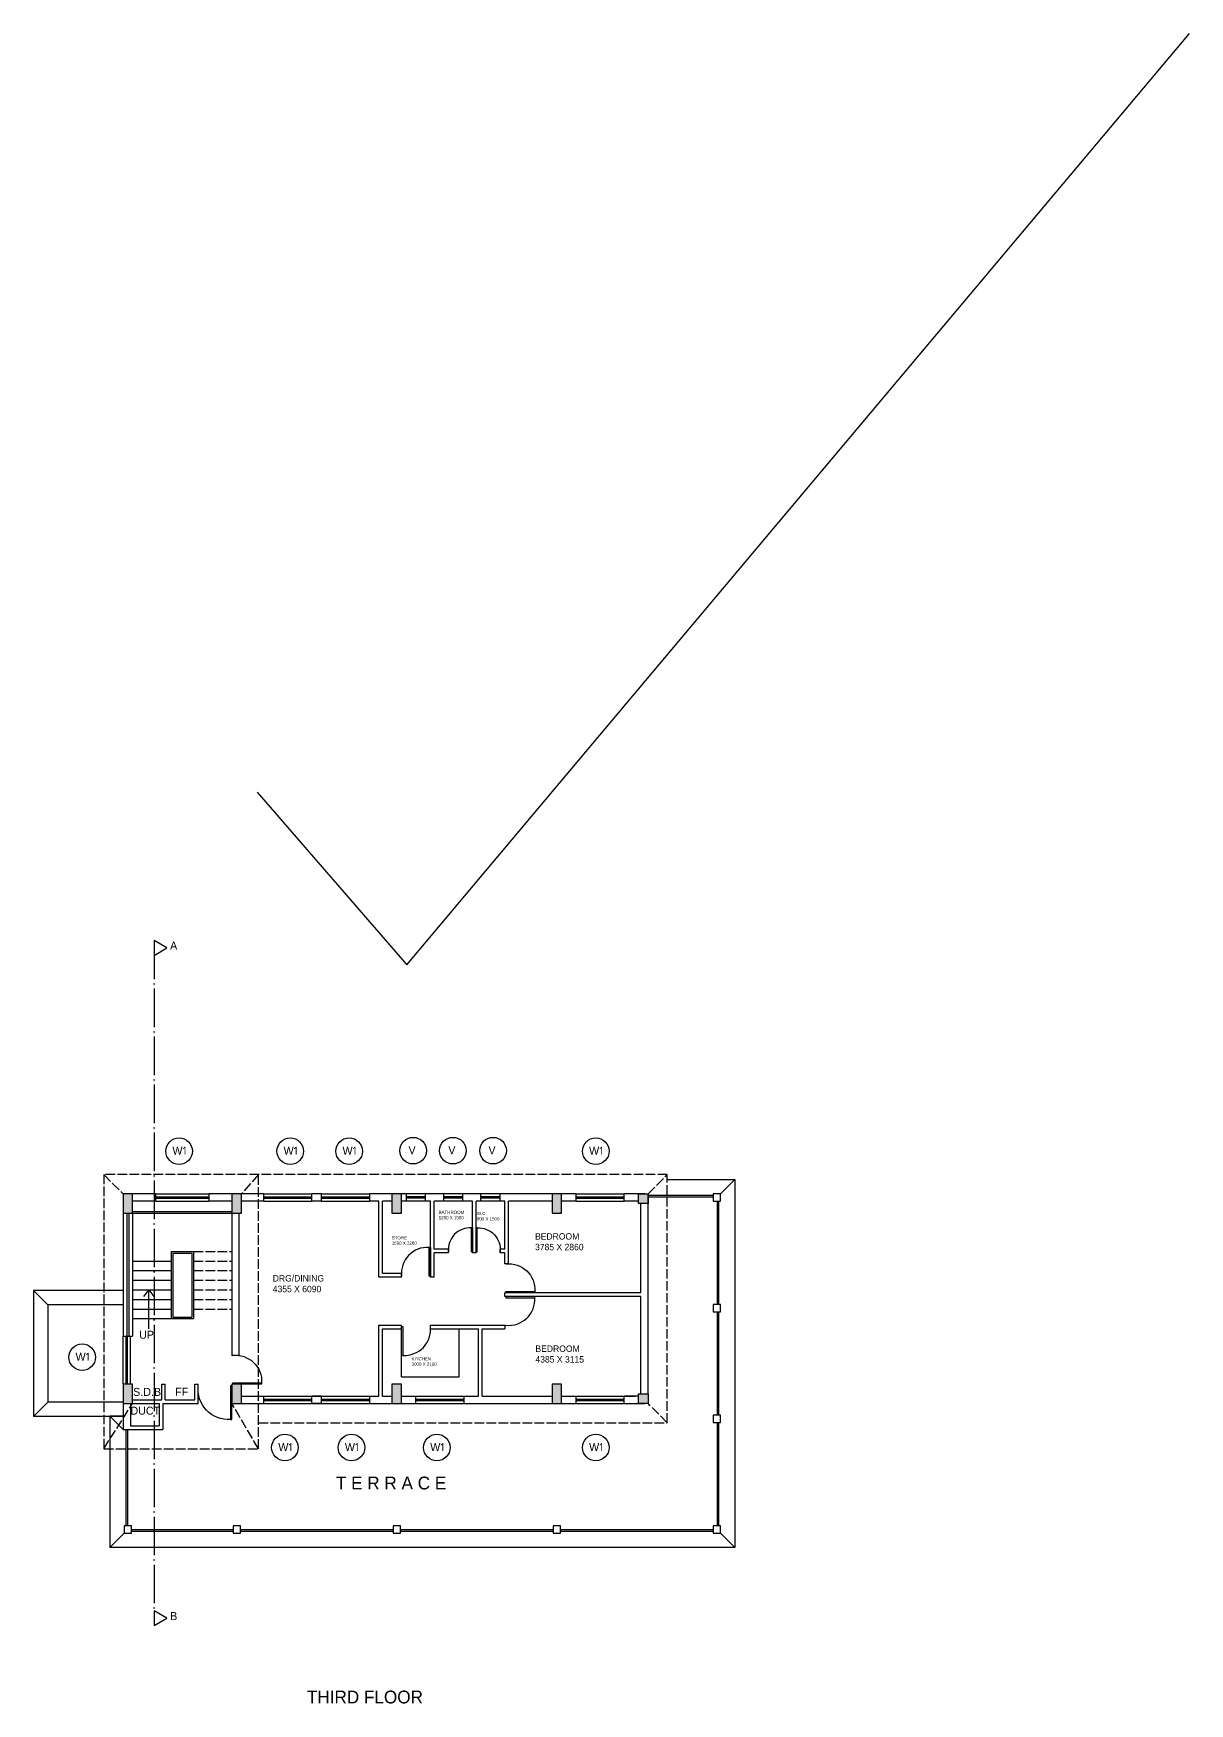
# Model space of a CAD drawing. Header units: millimetres. Extents: x 99749 to 363573, y 5266 to 161474.
# Drawn here: x 327459 to 363573, y 5556 to 57739 of the extents above; entities that cross this region are included whole.
import ezdxf

# ---------------------------------------------------------------- set-up
doc = ezdxf.new("R2010")
doc.units = ezdxf.units.MM
doc.linetypes.add('ACAD_ISO02W100', pattern=[15, 12, -3])
doc.linetypes.add('ACAD_ISO04W100', pattern=[30, 24, -3, 0, -3])
for name, color, linetype in [('COLUMNS', 7, 'Continuous'), ('STAIRS', 7, 'Continuous'), ('WALLS', 7, 'Continuous'), ('WINDOWS', 7, 'Continuous')]:
    doc.layers.add(name, color=color, linetype=linetype)

# ---------------------------------------------------------------- blocks, each defined once
blk = doc.blocks.new('*U46')
at = {"ltscale": 50}
for p, q in [((900, 0), (0, 0)), ((0, 0), (0, -40)), ((900, -40), (900, 0)), ((0, -40), (900, -40))]:
    blk.add_line(p, q, dxfattribs=at)
blk.add_arc((92, -95), 810, 263.5038, 3.8923, dxfattribs=at)
blk = doc.blocks.new('*U47')
at = {"ltscale": 50}
for p, q in [((0, -750), (0, 0)), ((0, 0), (33, 0)), ((33, 0), (33, -750)), ((33, -750), (0, -750))]:
    blk.add_line(p, q, dxfattribs=at)
blk.add_arc((79, -76), 675, 266.1077, 6.4962, dxfattribs=at)
blk = doc.blocks.new('*U48')
at = {"ltscale": 50}
for p, q in [((0, -900), (0, 0)), ((0, 0), (40, 0)), ((40, 0), (40, -900)), ((40, -900), (0, -900))]:
    blk.add_line(p, q, dxfattribs=at)
blk.add_arc((95, -92), 810, 266.1077, 6.4962, dxfattribs=at)
blk = doc.blocks.new('*U49')
at = {"ltscale": 50}
for p, q in [((-40, 0), (-40, 900)), ((-40, 900), (0, 900)), ((0, 900), (0, 0)), ((0, 0), (-40, 0))]:
    blk.add_line(p, q, dxfattribs=at)
blk.add_arc((-95, 92), 810, 86.1077, 186.4962, dxfattribs=at)
blk = doc.blocks.new('*U50')
at = {"ltscale": 50}
for p, q in [((-47, 0), (-47, 1051)), ((-47, 1051), (0, 1051)), ((0, 1051), (0, 0)), ((0, 0), (-47, 0))]:
    blk.add_line(p, q, dxfattribs=at)
blk.add_arc((-111, 107), 947, 86.1077, 186.4962, dxfattribs=at)
blk = doc.blocks.new('*U19')
at = {"layer": 'WALLS', "lineweight": 30, "ltscale": 50}
for p, q in [((0, 0), (0, 230)), ((600, 0), (600, 230))]:
    blk.add_line(p, q, dxfattribs=at)
at = {"layer": 'WALLS', "ltscale": 50}
for p, q in [((0, 230), (600, 230)), ((0, 0), (600, 0))]:
    blk.add_line(p, q, dxfattribs=at)
at = {"layer": 'WINDOWS', "lineweight": 30, "ltscale": 50}
for p, q in [((0, 135), (600, 135)), ((0, 95), (600, 95))]:
    blk.add_line(p, q, dxfattribs=at)

msp = doc.modelspace()

# ---------------------------------------------------------------- hatches: boundary and pattern name
at = {"layer": 'WALLS', "lineweight": 30, "ltscale": 50}
h = msp.add_hatch(color=256, dxfattribs=at)
h.paths.add_polyline_path([(330558.7, 21483.3), (330258.7, 21483.3), (330258.7, 20883.3), (330558.7, 20883.3)])
h.paths.add_polyline_path([(333958.7, 21483.3), (333658.7, 21483.3), (333658.7, 20883.3), (333958.7, 20883.3)])
h.paths.add_polyline_path([(338958.7, 21483.3), (338658.7, 21483.3), (338658.7, 20883.3), (338958.7, 20883.3)])
h.paths.add_polyline_path([(343958.7, 21483.3), (343658.7, 21483.3), (343658.7, 20883.3), (343958.7, 20883.3)])
h.paths.add_polyline_path([(343958.7, 15533.3), (343658.7, 15533.3), (343658.7, 14933.3), (343958.7, 14933.3)])
h.paths.add_polyline_path([(338958.7, 15533.3), (338658.7, 15533.3), (338658.7, 14933.3), (338958.7, 14933.3)])
h.paths.add_polyline_path([(333958.7, 15533.3), (333658.7, 15533.3), (333658.7, 14933.3), (333958.7, 14933.3)])
h.paths.add_polyline_path([(330558.7, 15533.3), (330258.7, 15533.3), (330258.7, 14933.3), (330558.7, 14933.3)])
h.paths.add_polyline_path([(346658.7, 21183.3), (346358.7, 21183.3), (346358.7, 21483.3), (346658.7, 21483.3)])
h.paths.add_polyline_path([(346658.7, 14933.3), (346358.7, 14933.3), (346358.7, 15233.3), (346658.7, 15233.3)])

# ---------------------------------------------------------------- linework, layer by layer
at = {"linetype": 'ACAD_ISO04W100', "ltscale": 50}
msp.add_line((331227, 29395), (331227, 7991.9), dxfattribs=at)
at = {"linetype": 'ACAD_ISO02W100', "ltscale": 25}
for p, q in [((347258.7, 22083.3), (329658.7, 22083.3)), ((329658.7, 22083.3), (329658.7, 13518.3)), ((329658.7, 22083.3), (330258.7, 21483.3)), ((334488.7, 22083.3), (333958.7, 21483.3)), ((334488.7, 13518.3), (334488.7, 22083.3)), ((346658.7, 21483.3), (347258.7, 22083.3)), ((347258.7, 14333.3), (347258.7, 22083.3)), ((329658.7, 13518.3), (330558.7, 14933.3)), ((334488.7, 13518.3), (333658.7, 14933.3)), ((347258.7, 14333.3), (346658.7, 14933.3)), ((334488.7, 14333.3), (347258.7, 14333.3)), ((329658.7, 13518.3), (334488.7, 13518.3))]:
    msp.add_line(p, q, dxfattribs=at)
at = {"linetype": 'Continuous', "ltscale": 25}
for p, q in [((347258.7, 21933.3), (349373.7, 21933.3)), ((349373.7, 21933.3), (349373.7, 10433.3)), ((329843.7, 14533.3), (329843.7, 10433.3)), ((330258.7, 14533.3), (329843.7, 14533.3)), ((329843.7, 14533.3), (330258.7, 14118.3)), ((329843.7, 10433.3), (330293.7, 10883.3)), ((349373.7, 10433.3), (348923.7, 10883.3)), ((349373.7, 10433.3), (329843.7, 10433.3))]:
    msp.add_line(p, q, dxfattribs=at)
at = {"ltscale": 50}
for p, q in [((348923.7, 21483.3), (349373.7, 21933.3)), ((348693.7, 21433.3), (346658.7, 21433.3)), ((348693.7, 21383.3), (346658.7, 21383.3)), ((348823.7, 18026.3), (348823.7, 21253.3)), ((348873.7, 18026.3), (348873.7, 21253.3)), ((330258.7, 18463.3), (327458.7, 18463.3)), ((327458.7, 18463.3), (327458.7, 14525.8)), ((327458.7, 18463.3), (327908.7, 18013.3)), ((331058.9, 18483.3), (330901.4, 18275.9)), ((331058.9, 17265.9), (331058.9, 18483.3)), ((331058.9, 18483.3), (331216.3, 18275.9)), ((330258.7, 18013.3), (327908.7, 18013.3)), ((327908.7, 18013.3), (327908.7, 14975.8)), ((348823.7, 14569.3), (348823.7, 17796.3)), ((348873.7, 14569.3), (348873.7, 17796.3)), ((338958.7, 15763.3), (338958.7, 17263.3)), ((340758.7, 15763.3), (340758.7, 17263.3)), ((338958.7, 15763.3), (340758.7, 15763.3)), ((327458.7, 14525.8), (327908.7, 14975.8)), ((330258.7, 14975.8), (327908.7, 14975.8)), ((330258.7, 14525.8), (327458.7, 14525.8)), ((330343.7, 14118.3), (330343.7, 11113.3)), ((330393.7, 14118.3), (330393.7, 11113.3)), ((348823.7, 11113.3), (348823.7, 14339.3)), ((348873.7, 11113.3), (348873.7, 14339.3)), ((333693.7, 10983.3), (330523.7, 10983.3)), ((338693.7, 10983.3), (333923.7, 10983.3)), ((343693.7, 10983.3), (338923.7, 10983.3)), ((348693.7, 10983.3), (343923.7, 10983.3)), ((333693.7, 10933.3), (330523.7, 10933.3)), ((338693.7, 10933.3), (333923.7, 10933.3)), ((343693.7, 10933.3), (338923.7, 10933.3)), ((348693.7, 10933.3), (343923.7, 10933.3))]:
    msp.add_line(p, q, dxfattribs=at)
for points in [[(331627.3, 29163.9), (331227, 29395), (331227, 28932.7)], [(331627.3, 8223), (331227, 8454.1), (331227, 7991.9)]]:
    msp.add_lwpolyline(points, close=True, dxfattribs=at)
for centre in [(332008.8, 22815.6), (335481.6, 22815.6), (337321.6, 22815.6), (339319.2, 22831.9), (340562.3, 22831.9), (341816.7, 22831.9), (345024, 22815.6), (328983, 16379.1), (335316.2, 13556.2), (337394.4, 13556.2), (340061.6, 13556.2), (345024, 13556.2)]:
    msp.add_circle(centre, 415.4, dxfattribs=at)
at = {"layer": 'COLUMNS', "lineweight": 30, "ltscale": 50}
for p, q in [((348923.7, 21483.3), (348693.7, 21483.3)), ((348693.7, 21483.3), (348693.7, 21253.3)), ((348923.7, 21253.3), (348923.7, 21483.3)), ((348923.7, 21253.3), (348923.7, 21483.3)), ((348693.7, 21253.3), (348923.7, 21253.3)), ((348693.7, 21253.3), (348923.7, 21253.3)), ((348923.7, 18026.3), (348693.7, 18026.3)), ((348693.7, 18026.3), (348693.7, 17796.3)), ((348693.7, 17796.3), (348923.7, 17796.3)), ((348693.7, 17796.3), (348923.7, 17796.3)), ((348923.7, 17796.3), (348923.7, 18026.3)), ((348923.7, 17796.3), (348923.7, 18026.3)), ((348923.7, 14569.3), (348693.7, 14569.3)), ((348693.7, 14569.3), (348693.7, 14339.3)), ((348693.7, 14339.3), (348923.7, 14339.3)), ((348693.7, 14339.3), (348923.7, 14339.3)), ((348923.7, 14339.3), (348923.7, 14569.3)), ((348923.7, 14339.3), (348923.7, 14569.3)), ((330523.7, 11113.3), (330293.7, 11113.3)), ((330293.7, 11113.3), (330293.7, 10883.3)), ((330523.7, 10883.3), (330523.7, 11113.3)), ((330523.7, 10883.3), (330523.7, 11113.3)), ((333923.7, 11113.3), (333693.7, 11113.3)), ((333693.7, 11113.3), (333693.7, 10883.3)), ((333923.7, 10883.3), (333923.7, 11113.3)), ((333923.7, 10883.3), (333923.7, 11113.3)), ((338923.7, 11113.3), (338693.7, 11113.3)), ((338693.7, 11113.3), (338693.7, 10883.3)), ((338923.7, 10883.3), (338923.7, 11113.3)), ((338923.7, 10883.3), (338923.7, 11113.3)), ((343923.7, 11113.3), (343693.7, 11113.3)), ((343693.7, 11113.3), (343693.7, 10883.3)), ((343923.7, 10883.3), (343923.7, 11113.3)), ((343923.7, 10883.3), (343923.7, 11113.3)), ((348923.7, 11113.3), (348693.7, 11113.3)), ((348693.7, 11113.3), (348693.7, 10883.3)), ((348923.7, 10883.3), (348923.7, 11113.3)), ((348923.7, 10883.3), (348923.7, 11113.3)), ((330293.7, 10883.3), (330523.7, 10883.3)), ((330293.7, 10883.3), (330523.7, 10883.3)), ((333693.7, 10883.3), (333923.7, 10883.3)), ((333693.7, 10883.3), (333923.7, 10883.3)), ((338693.7, 10883.3), (338923.7, 10883.3)), ((338693.7, 10883.3), (338923.7, 10883.3)), ((343693.7, 10883.3), (343923.7, 10883.3)), ((343693.7, 10883.3), (343923.7, 10883.3)), ((348693.7, 10883.3), (348923.7, 10883.3)), ((348693.7, 10883.3), (348923.7, 10883.3))]:
    msp.add_line(p, q, dxfattribs=at)
for points in [[(330558.7, 21483.3), (330258.7, 21483.3), (330258.7, 20883.3), (330558.7, 20883.3)], [(333958.7, 21483.3), (333658.7, 21483.3), (333658.7, 20883.3), (333958.7, 20883.3)], [(338958.7, 21483.3), (338658.7, 21483.3), (338658.7, 20883.3), (338958.7, 20883.3)], [(343958.7, 21483.3), (343658.7, 21483.3), (343658.7, 20883.3), (343958.7, 20883.3)], [(330558.7, 15533.3), (330258.7, 15533.3), (330258.7, 14933.3), (330558.7, 14933.3)], [(333958.7, 15533.3), (333658.7, 15533.3), (333658.7, 14933.3), (333958.7, 14933.3)], [(338958.7, 15533.3), (338658.7, 15533.3), (338658.7, 14933.3), (338958.7, 14933.3)], [(343958.7, 15533.3), (343658.7, 15533.3), (343658.7, 14933.3), (343958.7, 14933.3)]]:
    msp.add_lwpolyline(points, close=True, dxfattribs=at)
at = {"layer": 'STAIRS', "ltscale": 50}
for p, q in [((330558.7, 20933.3), (333658.7, 20933.3)), ((330558.7, 20883.3), (333658.7, 20883.3)), ((330558.7, 19383.3), (331758.7, 19383.3)), ((331758.7, 19683.3), (331758.7, 17583.3)), ((331758.7, 19683.3), (332458.7, 19683.3)), ((331808.7, 19633.3), (331808.7, 17633.3)), ((331808.7, 19633.3), (332408.7, 19633.3)), ((332408.7, 19633.3), (332408.7, 17633.3)), ((332458.7, 19683.3), (332458.7, 17583.3)), ((330558.7, 19083.3), (331758.7, 19083.3)), ((330558.7, 18783.3), (331758.7, 18783.3)), ((330558.7, 18483.3), (331758.7, 18483.3)), ((330558.7, 18183.3), (331758.7, 18183.3)), ((330558.7, 18183.3), (331758.7, 18183.3)), ((330558.7, 17883.3), (331758.7, 17883.3)), ((330558.7, 17583.3), (331758.7, 17583.3)), ((331808.7, 17633.3), (332408.7, 17633.3))]:
    msp.add_line(p, q, dxfattribs=at)
at = {"layer": 'STAIRS', "linetype": 'ACAD_ISO02W100', "ltscale": 25}
for p, q in [((332458.7, 19683.3), (333658.7, 19683.3)), ((332458.7, 19383.3), (333658.7, 19383.3)), ((332458.7, 19083.3), (333658.7, 19083.3)), ((332458.7, 18783.3), (333658.7, 18783.3)), ((332458.7, 18483.3), (333658.7, 18483.3)), ((332458.7, 18183.3), (333658.7, 18183.3)), ((332458.7, 17883.3), (333658.7, 17883.3))]:
    msp.add_line(p, q, dxfattribs=at)
at = {"layer": 'STAIRS', "linetype": 'Continuous', "ltscale": 25}
msp.add_line((331758.7, 17583.3), (332458.7, 17583.3), dxfattribs=at)
at = {"layer": 'WALLS', "lineweight": 30, "ltscale": 50}
for p, q in [((339118.3, 28642.8), (363573.4, 57739.4)), ((334443, 34031.1), (339118.3, 28642.8)), ((331283.7, 21483.3), (330258.7, 21483.3)), ((331283.7, 21253.3), (331283.7, 21483.3)), ((333958.7, 21483.3), (332933.7, 21483.3)), ((333958.7, 21483.3), (332933.7, 21483.3)), ((332933.7, 21483.3), (332933.7, 21253.3)), ((334658.7, 21483.3), (332933.7, 21483.3)), ((334658.7, 21253.3), (334658.7, 21483.3)), ((336458.7, 21483.3), (336158.7, 21483.3)), ((336158.7, 21253.3), (336158.7, 21483.3)), ((336458.7, 21253.3), (336458.7, 21483.3)), ((337958.7, 21483.3), (337958.7, 21253.3)), ((339108.7, 21483.3), (337958.7, 21483.3)), ((340273.7, 21483.3), (339708.7, 21483.3)), ((341438.7, 21483.3), (340873.7, 21483.3)), ((344408.7, 21483.3), (342038.7, 21483.3)), ((344408.7, 21253.3), (344408.7, 21483.3)), ((346558.7, 21483.3), (345908.7, 21483.3)), ((345908.7, 21253.3), (345908.7, 21483.3)), ((346358.7, 21183.3), (346358.7, 21483.3)), ((346358.7, 21483.3), (346658.7, 21483.3)), ((346658.7, 15233.3), (346658.7, 21483.3)), ((346658.7, 21483.3), (346658.7, 21183.3)), ((330258.7, 20883.3), (330258.7, 17033.3)), ((330373.7, 20883.3), (330373.7, 17033.3)), ((330443.7, 20883.3), (330443.7, 17033.3)), ((331283.7, 21253.3), (330558.7, 21253.3)), ((330558.7, 20883.3), (330558.7, 17033.3)), ((333658.7, 21253.3), (332933.7, 21253.3)), ((333658.7, 20883.3), (333658.7, 16433.3)), ((333888.7, 16433.3), (333888.7, 20883.3)), ((334658.7, 21253.3), (333958.7, 21253.3)), ((336458.7, 21253.3), (336158.7, 21253.3)), ((338243.7, 21253.3), (337958.7, 21253.3)), ((338243.7, 21253.3), (337958.7, 21253.3)), ((338243.7, 18878.3), (338243.7, 21253.3)), ((338658.7, 21253.3), (338358.7, 21253.3)), ((338658.7, 21253.3), (338358.7, 21253.3)), ((338358.7, 18993.3), (338358.7, 21253.3)), ((338958.7, 20883.3), (338958.7, 21253.3)), ((339108.7, 21253.3), (338958.7, 21253.3)), ((339858.7, 21253.3), (339708.7, 21253.3)), ((339858.7, 18878.3), (339858.7, 21253.3)), ((339973.7, 19753.3), (339973.7, 21253.3)), ((340273.7, 21253.3), (339973.7, 21253.3)), ((341173.7, 21253.3), (340873.7, 21253.3)), ((341173.7, 19638.3), (341173.7, 21253.3)), ((341288.7, 19638.3), (341288.7, 21253.3)), ((341438.7, 21253.3), (341288.7, 21253.3)), ((342188.7, 21253.3), (342038.7, 21253.3)), ((342188.7, 19753.3), (342188.7, 21253.3)), ((343658.7, 21253.3), (342303.7, 21253.3)), ((342303.7, 19293.3), (342303.7, 21253.3)), ((344408.7, 21253.3), (343958.7, 21253.3)), ((346358.7, 21253.3), (345908.7, 21253.3)), ((346658.7, 21183.3), (346358.7, 21183.3)), ((346428.7, 18393.3), (346428.7, 21183.3)), ((340423.7, 19753.3), (339973.7, 19753.3)), ((339973.7, 18878.3), (339973.7, 19638.3)), ((340423.7, 19638.3), (339973.7, 19638.3)), ((340423.7, 19638.3), (340423.7, 19753.3)), ((341288.7, 19638.3), (341173.7, 19638.3)), ((342188.7, 19753.3), (342038.7, 19753.3)), ((342038.7, 19638.3), (342038.7, 19753.3)), ((342188.7, 19638.3), (342038.7, 19638.3)), ((342188.7, 19293.3), (342188.7, 19638.3)), ((338958.7, 18878.3), (338243.7, 18878.3)), ((338958.7, 18993.3), (338358.7, 18993.3)), ((338958.7, 18878.3), (338958.7, 18993.3)), ((339973.7, 18878.3), (339858.7, 18878.3)), ((342303.7, 19293.3), (342188.7, 19293.3)), ((346428.7, 18393.3), (342188.7, 18393.3)), ((342188.7, 18278.3), (342188.7, 18393.3)), ((346428.7, 18278.3), (342188.7, 18278.3)), ((346428.7, 15233.3), (346428.7, 18278.3)), ((338243.7, 15163.3), (338243.7, 17378.3)), ((338243.7, 17378.3), (338958.7, 17378.3)), ((338358.7, 15163.3), (338358.7, 17263.3)), ((338358.7, 17263.3), (338958.7, 17263.3)), ((338958.7, 17263.3), (338958.7, 17378.3)), ((339858.7, 17263.3), (339858.7, 17378.3)), ((339858.7, 17378.3), (342188.7, 17378.3)), ((339858.7, 17263.3), (341358.7, 17263.3)), ((341358.7, 15163.3), (341358.7, 17263.3)), ((341473.7, 15163.3), (341473.7, 17263.3)), ((341473.7, 17263.3), (342188.7, 17263.3)), ((342188.7, 17378.3), (342188.7, 17263.3)), ((330258.7, 17033.3), (330558.7, 17033.3)), ((333888.7, 16433.3), (333658.7, 16433.3)), ((331469.2, 15048.3), (331469.2, 15533.3)), ((331469.2, 15533.3), (331574.2, 15533.3)), ((331574.2, 15048.3), (331574.2, 15533.3)), ((332502.2, 15048.3), (332502.2, 15533.3)), ((332502.2, 15533.3), (332607.2, 15533.3)), ((332607.2, 14933.3), (332607.2, 15533.3)), ((333958.7, 15163.3), (334658.7, 15163.3)), ((334658.7, 14933.3), (334658.7, 15163.3)), ((336458.7, 15163.3), (336158.7, 15163.3)), ((336158.7, 14933.3), (336158.7, 15163.3)), ((336158.7, 15163.3), (336458.7, 15163.3)), ((336458.7, 14933.3), (336458.7, 15163.3)), ((337958.7, 15163.3), (337958.7, 14933.3)), ((337958.7, 15163.3), (338243.7, 15163.3)), ((338358.7, 15163.3), (338658.7, 15163.3)), ((338958.7, 15163.3), (339408.7, 15163.3)), ((339408.7, 14933.3), (339408.7, 15163.3)), ((340908.7, 14933.3), (340908.7, 15163.3)), ((340908.7, 15163.3), (341358.7, 15163.3)), ((341473.7, 15163.3), (343658.7, 15163.3)), ((343958.7, 15163.3), (344408.7, 15163.3)), ((344408.7, 14933.3), (344408.7, 15163.3)), ((345908.7, 14933.3), (345908.7, 15163.3)), ((346358.7, 15163.3), (345908.7, 15163.3)), ((345908.7, 15163.3), (346258.7, 15163.3)), ((346358.7, 14933.3), (346358.7, 15233.3)), ((346358.7, 15233.3), (346658.7, 15233.3)), ((346658.7, 15233.3), (346658.7, 14933.3)), ((330258.7, 14933.3), (330258.7, 14118.3)), ((330488.7, 14933.3), (331388.7, 14933.3)), ((330488.7, 14933.3), (330488.7, 14233.3)), ((330558.7, 15048.3), (331469.2, 15048.3)), ((331388.7, 14933.3), (331388.7, 14233.3)), ((331503.7, 14933.3), (331503.7, 14118.3)), ((331503.7, 14933.3), (332607.2, 14933.3)), ((331574.2, 15048.3), (332502.2, 15048.3)), ((333658.7, 14933.3), (334658.7, 14933.3)), ((336458.7, 14933.3), (336158.7, 14933.3)), ((336158.7, 14933.3), (336458.7, 14933.3)), ((337958.7, 14933.3), (339408.7, 14933.3)), ((340908.7, 14933.3), (344408.7, 14933.3)), ((345908.7, 14933.3), (346558.7, 14933.3)), ((346658.7, 14933.3), (346358.7, 14933.3)), ((330258.7, 14118.3), (331503.7, 14118.3)), ((330488.7, 14233.3), (331388.7, 14233.3))]:
    msp.add_line(p, q, dxfattribs=at)
at = {"layer": 'WALLS', "ltscale": 50}
for p, q in [((331283.7, 21483.3), (332933.7, 21483.3)), ((331283.7, 21483.3), (332933.7, 21483.3)), ((334658.7, 21483.3), (336158.7, 21483.3)), ((336458.7, 21483.3), (337958.7, 21483.3)), ((344408.7, 21483.3), (345908.7, 21483.3)), ((331283.7, 21253.3), (332933.7, 21253.3)), ((331283.7, 21253.3), (332933.7, 21253.3)), ((334658.7, 21253.3), (336158.7, 21253.3)), ((336458.7, 21253.3), (337958.7, 21253.3)), ((344408.7, 21253.3), (345908.7, 21253.3)), ((330258.7, 15533.3), (330258.7, 17033.3)), ((330488.7, 15533.3), (330488.7, 17033.3)), ((334658.7, 15163.3), (336158.7, 15163.3)), ((336458.7, 15163.3), (337958.7, 15163.3)), ((339408.7, 15163.3), (340908.7, 15163.3)), ((344408.7, 15163.3), (345908.7, 15163.3)), ((334658.7, 14933.3), (336158.7, 14933.3)), ((336458.7, 14933.3), (337958.7, 14933.3)), ((339408.7, 14933.3), (340908.7, 14933.3)), ((344408.7, 14933.3), (345908.7, 14933.3))]:
    msp.add_line(p, q, dxfattribs=at)
at = {"layer": 'WINDOWS', "lineweight": 30, "ltscale": 50}
for p, q in [((331283.7, 21388.3), (332933.7, 21388.3)), ((331283.7, 21388.3), (332933.7, 21388.3)), ((331283.7, 21348.3), (332933.7, 21348.3)), ((331283.7, 21348.3), (332933.7, 21348.3)), ((334658.7, 21388.3), (336158.7, 21388.3)), ((334658.7, 21348.3), (336158.7, 21348.3)), ((336458.7, 21388.3), (337958.7, 21388.3)), ((336458.7, 21348.3), (337958.7, 21348.3)), ((344408.7, 21388.3), (345908.7, 21388.3)), ((344408.7, 21348.3), (345908.7, 21348.3)), ((330353.7, 15533.3), (330353.7, 17033.3)), ((330393.7, 15533.3), (330393.7, 17033.3)), ((334658.7, 15068.3), (336158.7, 15068.3)), ((334658.7, 15028.3), (336158.7, 15028.3)), ((336458.7, 15068.3), (337958.7, 15068.3)), ((336458.7, 15028.3), (337958.7, 15028.3)), ((339408.7, 15068.3), (340908.7, 15068.3)), ((339408.7, 15028.3), (340908.7, 15028.3)), ((344408.7, 15068.3), (345908.7, 15068.3)), ((344408.7, 15028.3), (345908.7, 15028.3))]:
    msp.add_line(p, q, dxfattribs=at)

# ---------------------------------------------------------------- block references
at = {"ltscale": 50, "rotation": 180}
for name, p in [('*U47', (341173.7, 19667.1)), ('*U48', (339858.7, 18907.1)), ('*U49', (338958.7, 17337))]:
    msp.add_blockref(name, p, dxfattribs=at)
at = {"ltscale": 50, "xscale": -1, "rotation": 180}
for name, p in [('*U47', (341288.7, 19667.1)), ('*U46', (342216.9, 18393.3)), ('*U46', (333686.9, 15533.3)), ('*U50', (333658.7, 15488))]:
    msp.add_blockref(name, p, dxfattribs=at)
at = {"ltscale": 50}
msp.add_blockref('*U46', (342216.9, 18278.3), dxfattribs=at)
at = {"layer": 'WINDOWS', "ltscale": 50, "xscale": -1}
for p in [(339708.7, 21253.3), (340873.7, 21253.3), (342038.7, 21253.3)]:
    msp.add_blockref('*U19', p, dxfattribs=at)

# ---------------------------------------------------------------- texts
at = {"ltscale": 50, "attachment_point": 1}
for s, insert, char_height, width in [('A', (331729.2, 29362.4), 250, 2552.056), ('V', (339175.6, 22971.6), 250, 2552.056), ('V', (340418.8, 22971.6), 250, 2552.056), ('V', (341673.1, 22971.6), 250, 2552.056), ('W{\\fISOCPEUR|b0|i0|c0|p34;1}', (331801.1, 22954.2), 250, 2552.056), ('W{\\fISOCPEUR|b0|i0|c0|p34;1}', (335273.9, 22954.2), 250, 2552.056), ('W{\\fISOCPEUR|b0|i0|c0|p34;1}', (337113.9, 22954.2), 250, 2552.056), ('W{\\fISOCPEUR|b0|i0|c0|p34;1}', (344816.3, 22954.2), 250, 2552.056), ('BATHROOM\\P1200 X 1500', (340118.6, 20954.1), 100, 2552.056), ('W.C.\\P900 X 1500', (341309.7, 20918.6), 100, 2552.056), ('STORE\\P1500 X 2260', (338651.9, 20160), 100, 2552.056), ('BEDROOM\\P3785 X 2860', (343127.5, 20253.9), 200, 2552.056), ('DRG/DINING\\P4355 X 6090', (334934.3, 18943), 200, 2552.056), ('UP', (330763.3, 17205.9), 250, 2552.056), ('BEDROOM \\P4385 X 3115', (343140.1, 16745.4), 200, 2552.056), ('W{\\fISOCPEUR|b0|i0|c0|p34;1}', (328775.3, 16517.7), 250, 2552.056), ('KITCHEN\\P3000 X 2100', (339272, 16379), 100, 2552.056), ('S.D.B', (330574.1, 15419.5), 250, 2552.056), ('FF', (331885.1, 15424.4), 250, 2552.056), ('DUCT', (330488.7, 14833.3), 250, 2552.056), ('W{\\fISOCPEUR|b0|i0|c0|p34;1}', (335108.5, 13694.8), 250, 2552.056), ('W{\\fISOCPEUR|b0|i0|c0|p34;1}', (337186.7, 13694.8), 250, 2552.056), ('W{\\fISOCPEUR|b0|i0|c0|p34;1}', (339853.8, 13694.8), 250, 2552.056), ('W{\\fISOCPEUR|b0|i0|c0|p34;1}', (344816.3, 13694.8), 250, 2552.056), ('T E R R A C E ', (336906.7, 12647.7), 400, 6316.995), ('B', (331729.2, 8415.8), 250, 2552.056), ('THIRD FLOOR', (336000.9, 5961.8), 400, 5179.605)]:
    msp.add_mtext(s, dxfattribs=dict(at, insert=insert, char_height=char_height, width=width))

doc.saveas('drawing.dxf')
